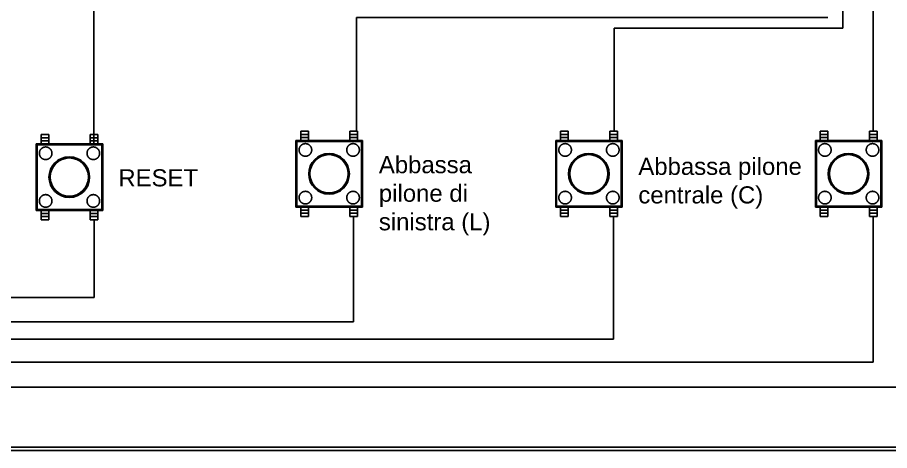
# Model space of a CAD drawing. Header units: millimetres. Extents: x 2530 to 3205, y 1639 to 2211.
# Drawn here: x 2805.1 to 3059.9, y 1639.1 to 1765.6 of the extents above; entities that cross this region are included whole.
import ezdxf

# ---------------------------------------------------------------- set-up
doc = ezdxf.new("R2010")
doc.units = ezdxf.units.MM
doc.layers.add('Edges', color=7, linetype='Continuous')
doc.styles.get("Standard").update_dxf_attribs({"font": 'arial.ttf'})

# ---------------------------------------------------------------- blocks, each defined once
blk = doc.blocks.new('Push Button pl')
at = {"layer": 'Edges'}
for p, q in [((24.991, 33.219), (31.491, 33.219)), ((24.991, 32.742), (24.991, 33.219)), ((31.491, 33.219), (31.491, 32.742)), ((24.391, 32.742), (24.07, 32.742)), ((24.07, 32.742), (24.07, 31.992)), ((24.391, 32.742), (24.691, 32.742)), ((24.391, 31.992), (24.391, 32.742)), ((24.691, 32.742), (24.691, 31.992)), ((24.991, 32.742), (24.691, 32.742)), ((24.991, 31.992), (24.991, 32.742)), ((31.395, 33.123), (25.086, 33.123)), ((25.086, 33.123), (25.086, 26.814)), ((31.395, 26.814), (31.395, 33.123)), ((31.491, 31.992), (31.491, 32.742)), ((31.791, 32.742), (31.491, 32.742)), ((32.091, 32.742), (31.791, 32.742)), ((31.791, 32.742), (31.791, 31.992)), ((32.091, 31.992), (32.091, 32.742)), ((32.412, 32.742), (32.091, 32.742)), ((32.412, 32.742), (32.412, 31.992)), ((24.07, 31.992), (24.391, 31.992)), ((24.391, 31.992), (24.691, 31.992)), ((24.991, 31.992), (24.691, 31.992)), ((24.991, 27.946), (24.991, 31.992)), ((31.791, 31.992), (31.491, 31.992)), ((31.491, 29.307), (31.491, 31.992)), ((32.091, 31.992), (31.791, 31.992)), ((32.412, 31.992), (32.091, 31.992)), ((31.491, 27.946), (31.491, 29.307)), ((24.07, 27.946), (24.391, 27.946)), ((24.07, 27.196), (24.07, 27.946)), ((24.391, 27.946), (24.691, 27.946)), ((24.391, 27.946), (24.391, 27.196)), ((24.691, 27.196), (24.691, 27.946)), ((24.691, 27.946), (24.991, 27.946)), ((24.991, 27.946), (24.991, 27.196)), ((31.491, 27.946), (31.491, 27.196)), ((31.491, 27.946), (31.791, 27.946)), ((32.091, 27.946), (31.791, 27.946)), ((31.791, 27.196), (31.791, 27.946)), ((32.091, 27.946), (32.091, 27.196)), ((32.412, 27.946), (32.091, 27.946)), ((32.412, 27.196), (32.412, 27.946)), ((24.07, 27.196), (24.391, 27.196)), ((24.391, 27.196), (24.691, 27.196)), ((24.691, 27.196), (24.991, 27.196)), ((24.991, 26.719), (24.991, 27.196)), ((31.491, 26.719), (24.991, 26.719)), ((25.086, 26.814), (31.395, 26.814)), ((31.491, 27.196), (31.491, 26.719)), ((31.491, 27.196), (31.791, 27.196)), ((32.091, 27.196), (31.791, 27.196)), ((32.091, 27.196), (32.412, 27.196))]:
    blk.add_line(p, q, dxfattribs=at)
for points in [[(26.447, 31.988), (26.437, 31.971), (26.426, 31.954), (26.414, 31.937), (26.402, 31.921), (26.39, 31.905), (26.377, 31.89), (26.363, 31.875), (26.349, 31.86), (26.335, 31.846), (26.32, 31.833), (26.304, 31.82), (26.289, 31.807), (26.273, 31.795), (26.256, 31.784), (26.239, 31.773), (26.222, 31.762), (26.204, 31.753), (26.186, 31.743), (26.168, 31.735), (26.15, 31.727), (26.131, 31.719), (26.112, 31.713), (26.093, 31.706), (26.073, 31.701), (26.054, 31.696), (26.034, 31.692), (26.014, 31.688), (25.994, 31.685), (25.974, 31.683), (25.954, 31.681), (25.934, 31.68), (25.914, 31.68), (25.894, 31.68), (25.874, 31.681), (25.854, 31.683), (25.834, 31.685), (25.814, 31.688), (25.794, 31.692), (25.774, 31.696), (25.755, 31.701), (25.735, 31.706), (25.716, 31.713), (25.697, 31.719), (25.678, 31.727), (25.66, 31.735), (25.642, 31.743), (25.624, 31.753), (25.606, 31.762), (25.589, 31.773), (25.572, 31.784), (25.555, 31.795), (25.539, 31.807), (25.523, 31.82), (25.508, 31.833), (25.493, 31.846), (25.478, 31.86), (25.464, 31.875), (25.451, 31.89), (25.438, 31.905), (25.425, 31.921), (25.413, 31.937), (25.402, 31.954), (25.391, 31.971), (25.381, 31.988), (25.371, 32.005), (25.362, 32.023), (25.353, 32.042), (25.345, 32.06), (25.338, 32.079), (25.331, 32.098), (25.325, 32.117), (25.319, 32.136), (25.314, 32.156), (25.31, 32.176), (25.306, 32.195), (25.303, 32.215), (25.301, 32.235), (25.299, 32.255), (25.298, 32.276), (25.298, 32.296), (25.298, 32.316), (25.299, 32.336), (25.301, 32.356), (25.303, 32.376), (25.306, 32.396), (25.31, 32.416), (25.314, 32.436), (25.319, 32.455), (25.325, 32.474), (25.331, 32.494), (25.338, 32.513), (25.345, 32.531), (25.353, 32.55), (25.362, 32.568), (25.371, 32.586), (25.381, 32.604), (25.391, 32.621), (25.402, 32.638), (25.413, 32.654), (25.425, 32.671), (25.438, 32.686), (25.451, 32.702), (25.464, 32.717), (25.478, 32.731), (25.493, 32.745), (25.508, 32.759), (25.523, 32.772), (25.539, 32.784), (25.555, 32.796), (25.572, 32.808), (25.589, 32.819), (25.606, 32.829), (25.624, 32.839), (25.642, 32.848), (25.66, 32.857), (25.678, 32.865), (25.697, 32.872), (25.716, 32.879), (25.735, 32.885), (25.755, 32.89), (25.774, 32.895), (25.794, 32.9), (25.814, 32.903), (25.834, 32.906), (25.854, 32.908), (25.874, 32.91), (25.894, 32.911), (25.914, 32.911), (25.934, 32.911), (25.954, 32.91), (25.974, 32.908), (25.994, 32.906), (26.014, 32.903), (26.034, 32.9), (26.054, 32.895), (26.073, 32.89), (26.093, 32.885), (26.112, 32.879), (26.131, 32.872), (26.15, 32.865), (26.168, 32.857), (26.186, 32.848), (26.204, 32.839), (26.222, 32.829), (26.239, 32.819), (26.256, 32.808), (26.273, 32.796), (26.289, 32.784), (26.304, 32.772), (26.32, 32.759), (26.335, 32.745), (26.349, 32.731), (26.363, 32.717), (26.377, 32.702), (26.39, 32.686), (26.402, 32.671), (26.414, 32.654), (26.426, 32.638), (26.437, 32.621), (26.447, 32.604), (26.457, 32.586), (26.466, 32.568), (26.475, 32.55), (26.483, 32.531), (26.49, 32.513), (26.497, 32.494), (26.503, 32.474), (26.509, 32.455), (26.514, 32.436), (26.518, 32.416), (26.521, 32.396), (26.524, 32.376), (26.527, 32.356), (26.528, 32.336), (26.529, 32.316), (26.53, 32.296), (26.529, 32.276), (26.528, 32.255), (26.527, 32.235), (26.524, 32.215), (26.521, 32.195), (26.518, 32.176), (26.514, 32.156), (26.509, 32.136), (26.503, 32.117), (26.497, 32.098), (26.49, 32.079), (26.483, 32.06), (26.475, 32.042), (26.466, 32.023), (26.457, 32.005)], [(31.162, 32.455), (31.167, 32.436), (31.172, 32.416), (31.175, 32.396), (31.178, 32.376), (31.18, 32.356), (31.182, 32.336), (31.183, 32.316), (31.183, 32.296), (31.183, 32.276), (31.182, 32.255), (31.18, 32.235), (31.178, 32.215), (31.175, 32.195), (31.172, 32.176), (31.167, 32.156), (31.162, 32.136), (31.157, 32.117), (31.151, 32.098), (31.144, 32.079), (31.137, 32.06), (31.129, 32.042), (31.12, 32.023), (31.111, 32.005), (31.101, 31.988), (31.091, 31.971), (31.08, 31.954), (31.068, 31.937), (31.056, 31.921), (31.044, 31.905), (31.031, 31.89), (31.017, 31.875), (31.003, 31.86), (30.989, 31.846), (30.974, 31.833), (30.958, 31.82), (30.943, 31.807), (30.926, 31.795), (30.91, 31.784), (30.893, 31.773), (30.876, 31.762), (30.858, 31.753), (30.84, 31.743), (30.822, 31.735), (30.803, 31.727), (30.785, 31.719), (30.766, 31.713), (30.746, 31.706), (30.727, 31.701), (30.708, 31.696), (30.688, 31.692), (30.668, 31.688), (30.648, 31.685), (30.628, 31.683), (30.608, 31.681), (30.588, 31.68), (30.568, 31.68), (30.548, 31.68), (30.527, 31.681), (30.507, 31.683), (30.487, 31.685), (30.467, 31.688), (30.448, 31.692), (30.428, 31.696), (30.408, 31.701), (30.389, 31.706), (30.37, 31.713), (30.351, 31.719), (30.332, 31.727), (30.314, 31.735), (30.295, 31.743), (30.277, 31.753), (30.26, 31.762), (30.243, 31.773), (30.226, 31.784), (30.209, 31.795), (30.193, 31.807), (30.177, 31.82), (30.162, 31.833), (30.147, 31.846), (30.132, 31.86), (30.118, 31.875), (30.105, 31.89), (30.092, 31.905), (30.079, 31.921), (30.067, 31.937), (30.056, 31.954), (30.045, 31.971), (30.034, 31.988), (30.025, 32.005), (30.015, 32.023), (30.007, 32.042), (29.999, 32.06), (29.991, 32.079), (29.985, 32.098), (29.978, 32.117), (29.973, 32.136), (29.968, 32.156), (29.964, 32.176), (29.96, 32.195), (29.957, 32.215), (29.955, 32.235), (29.953, 32.255), (29.952, 32.276), (29.952, 32.296), (29.952, 32.316), (29.953, 32.336), (29.955, 32.356), (29.957, 32.376), (29.96, 32.396), (29.964, 32.416), (29.968, 32.436), (29.973, 32.455), (29.978, 32.474), (29.985, 32.494), (29.991, 32.513), (29.999, 32.531), (30.007, 32.55), (30.015, 32.568), (30.025, 32.586), (30.034, 32.604), (30.045, 32.621), (30.056, 32.638), (30.067, 32.654), (30.079, 32.671), (30.092, 32.686), (30.105, 32.702), (30.118, 32.717), (30.132, 32.731), (30.147, 32.745), (30.162, 32.759), (30.177, 32.772), (30.193, 32.784), (30.209, 32.796), (30.226, 32.808), (30.243, 32.819), (30.26, 32.829), (30.277, 32.839), (30.295, 32.848), (30.314, 32.857), (30.332, 32.865), (30.351, 32.872), (30.37, 32.879), (30.389, 32.885), (30.408, 32.89), (30.428, 32.895), (30.448, 32.9), (30.467, 32.903), (30.487, 32.906), (30.507, 32.908), (30.527, 32.91), (30.548, 32.911), (30.568, 32.911), (30.588, 32.911), (30.608, 32.91), (30.628, 32.908), (30.648, 32.906), (30.668, 32.903), (30.688, 32.9), (30.708, 32.895), (30.727, 32.89), (30.746, 32.885), (30.766, 32.879), (30.785, 32.872), (30.803, 32.865), (30.822, 32.857), (30.84, 32.848), (30.858, 32.839), (30.876, 32.829), (30.893, 32.819), (30.91, 32.808), (30.926, 32.796), (30.943, 32.784), (30.958, 32.772), (30.974, 32.759), (30.989, 32.745), (31.003, 32.731), (31.017, 32.717), (31.031, 32.702), (31.044, 32.686), (31.056, 32.671), (31.068, 32.654), (31.08, 32.638), (31.091, 32.621), (31.101, 32.604), (31.111, 32.586), (31.12, 32.568), (31.129, 32.55), (31.137, 32.531), (31.144, 32.513), (31.151, 32.494), (31.157, 32.474)], [(26.447, 27.95), (26.437, 27.967), (26.426, 27.984), (26.414, 28.001), (26.402, 28.017), (26.39, 28.033), (26.377, 28.048), (26.363, 28.063), (26.349, 28.077), (26.335, 28.091), (26.32, 28.105), (26.304, 28.118), (26.289, 28.13), (26.273, 28.142), (26.256, 28.154), (26.239, 28.165), (26.222, 28.175), (26.204, 28.185), (26.186, 28.194), (26.168, 28.203), (26.15, 28.211), (26.131, 28.218), (26.112, 28.225), (26.093, 28.231), (26.073, 28.237), (26.054, 28.242), (26.034, 28.246), (26.014, 28.249), (25.994, 28.252), (25.974, 28.255), (25.954, 28.256), (25.934, 28.257), (25.914, 28.258), (25.894, 28.257), (25.874, 28.256), (25.854, 28.255), (25.834, 28.252), (25.814, 28.249), (25.794, 28.246), (25.774, 28.242), (25.755, 28.237), (25.735, 28.231), (25.716, 28.225), (25.697, 28.218), (25.678, 28.211), (25.66, 28.203), (25.642, 28.194), (25.624, 28.185), (25.606, 28.175), (25.589, 28.165), (25.572, 28.154), (25.555, 28.142), (25.539, 28.13), (25.523, 28.118), (25.508, 28.105), (25.493, 28.091), (25.478, 28.077), (25.464, 28.063), (25.451, 28.048), (25.438, 28.033), (25.425, 28.017), (25.413, 28.001), (25.402, 27.984), (25.391, 27.967), (25.381, 27.95), (25.371, 27.932), (25.362, 27.914), (25.353, 27.896), (25.345, 27.878), (25.338, 27.859), (25.331, 27.84), (25.325, 27.821), (25.319, 27.801), (25.314, 27.782), (25.31, 27.762), (25.306, 27.742), (25.303, 27.722), (25.301, 27.702), (25.299, 27.682), (25.298, 27.662), (25.298, 27.642), (25.298, 27.622), (25.299, 27.602), (25.301, 27.582), (25.303, 27.562), (25.306, 27.542), (25.31, 27.522), (25.314, 27.502), (25.319, 27.483), (25.325, 27.463), (25.331, 27.444), (25.338, 27.425), (25.345, 27.406), (25.353, 27.388), (25.362, 27.37), (25.371, 27.352), (25.381, 27.334), (25.391, 27.317), (25.402, 27.3), (25.413, 27.283), (25.425, 27.267), (25.438, 27.251), (25.451, 27.236), (25.464, 27.221), (25.478, 27.207), (25.493, 27.193), (25.508, 27.179), (25.523, 27.166), (25.539, 27.153), (25.555, 27.141), (25.572, 27.13), (25.589, 27.119), (25.606, 27.109), (25.624, 27.099), (25.642, 27.09), (25.66, 27.081), (25.678, 27.073), (25.697, 27.066), (25.716, 27.059), (25.735, 27.053), (25.755, 27.047), (25.774, 27.042), (25.794, 27.038), (25.814, 27.034), (25.834, 27.031), (25.854, 27.029), (25.874, 27.027), (25.894, 27.027), (25.914, 27.026), (25.934, 27.027), (25.954, 27.027), (25.974, 27.029), (25.994, 27.031), (26.014, 27.034), (26.034, 27.038), (26.054, 27.042), (26.073, 27.047), (26.093, 27.053), (26.112, 27.059), (26.131, 27.066), (26.15, 27.073), (26.168, 27.081), (26.186, 27.09), (26.204, 27.099), (26.222, 27.109), (26.239, 27.119), (26.256, 27.13), (26.273, 27.141), (26.289, 27.153), (26.304, 27.166), (26.32, 27.179), (26.335, 27.193), (26.349, 27.207), (26.363, 27.221), (26.377, 27.236), (26.39, 27.251), (26.402, 27.267), (26.414, 27.283), (26.426, 27.3), (26.437, 27.317), (26.447, 27.334), (26.457, 27.352), (26.466, 27.37), (26.475, 27.388), (26.483, 27.406), (26.49, 27.425), (26.497, 27.444), (26.503, 27.463), (26.509, 27.483), (26.514, 27.502), (26.518, 27.522), (26.521, 27.542), (26.524, 27.562), (26.527, 27.582), (26.528, 27.602), (26.529, 27.622), (26.53, 27.642), (26.529, 27.662), (26.528, 27.682), (26.527, 27.702), (26.524, 27.722), (26.521, 27.742), (26.518, 27.762), (26.514, 27.782), (26.509, 27.801), (26.503, 27.821), (26.497, 27.84), (26.49, 27.859), (26.483, 27.878), (26.475, 27.896), (26.466, 27.914), (26.457, 27.932)], [(31.162, 27.483), (31.167, 27.502), (31.172, 27.522), (31.175, 27.542), (31.178, 27.562), (31.18, 27.582), (31.182, 27.602), (31.183, 27.622), (31.183, 27.642), (31.183, 27.662), (31.182, 27.682), (31.18, 27.702), (31.178, 27.722), (31.175, 27.742), (31.172, 27.762), (31.167, 27.782), (31.162, 27.801), (31.157, 27.821), (31.151, 27.84), (31.144, 27.859), (31.137, 27.878), (31.129, 27.896), (31.12, 27.914), (31.111, 27.932), (31.101, 27.95), (31.091, 27.967), (31.08, 27.984), (31.068, 28.001), (31.056, 28.017), (31.044, 28.033), (31.031, 28.048), (31.017, 28.063), (31.003, 28.077), (30.989, 28.091), (30.974, 28.105), (30.958, 28.118), (30.943, 28.13), (30.926, 28.142), (30.91, 28.154), (30.893, 28.165), (30.876, 28.175), (30.858, 28.185), (30.84, 28.194), (30.822, 28.203), (30.803, 28.211), (30.785, 28.218), (30.766, 28.225), (30.746, 28.231), (30.727, 28.237), (30.708, 28.242), (30.688, 28.246), (30.668, 28.249), (30.648, 28.252), (30.628, 28.255), (30.608, 28.256), (30.588, 28.257), (30.568, 28.258), (30.548, 28.257), (30.527, 28.256), (30.507, 28.255), (30.487, 28.252), (30.467, 28.249), (30.448, 28.246), (30.428, 28.242), (30.408, 28.237), (30.389, 28.231), (30.37, 28.225), (30.351, 28.218), (30.332, 28.211), (30.314, 28.203), (30.295, 28.194), (30.277, 28.185), (30.26, 28.175), (30.243, 28.165), (30.226, 28.154), (30.209, 28.142), (30.193, 28.13), (30.177, 28.118), (30.162, 28.105), (30.147, 28.091), (30.132, 28.077), (30.118, 28.063), (30.105, 28.048), (30.092, 28.033), (30.079, 28.017), (30.067, 28.001), (30.056, 27.984), (30.045, 27.967), (30.034, 27.95), (30.025, 27.932), (30.015, 27.914), (30.007, 27.896), (29.999, 27.878), (29.991, 27.859), (29.985, 27.84), (29.978, 27.821), (29.973, 27.801), (29.968, 27.782), (29.964, 27.762), (29.96, 27.742), (29.957, 27.722), (29.955, 27.702), (29.953, 27.682), (29.952, 27.662), (29.952, 27.642), (29.952, 27.622), (29.953, 27.602), (29.955, 27.582), (29.957, 27.562), (29.96, 27.542), (29.964, 27.522), (29.968, 27.502), (29.973, 27.483), (29.978, 27.463), (29.985, 27.444), (29.991, 27.425), (29.999, 27.406), (30.007, 27.388), (30.015, 27.37), (30.025, 27.352), (30.034, 27.334), (30.045, 27.317), (30.056, 27.3), (30.067, 27.283), (30.079, 27.267), (30.092, 27.251), (30.105, 27.236), (30.118, 27.221), (30.132, 27.207), (30.147, 27.193), (30.162, 27.179), (30.177, 27.166), (30.193, 27.153), (30.209, 27.141), (30.226, 27.13), (30.243, 27.119), (30.26, 27.109), (30.277, 27.099), (30.295, 27.09), (30.314, 27.081), (30.332, 27.073), (30.351, 27.066), (30.37, 27.059), (30.389, 27.053), (30.408, 27.047), (30.428, 27.042), (30.448, 27.038), (30.467, 27.034), (30.487, 27.031), (30.507, 27.029), (30.527, 27.027), (30.548, 27.027), (30.568, 27.026), (30.588, 27.027), (30.608, 27.027), (30.628, 27.029), (30.648, 27.031), (30.668, 27.034), (30.688, 27.038), (30.708, 27.042), (30.727, 27.047), (30.746, 27.053), (30.766, 27.059), (30.785, 27.066), (30.803, 27.073), (30.822, 27.081), (30.84, 27.09), (30.858, 27.099), (30.876, 27.109), (30.893, 27.119), (30.91, 27.13), (30.926, 27.141), (30.943, 27.153), (30.958, 27.166), (30.974, 27.179), (30.989, 27.193), (31.003, 27.207), (31.017, 27.221), (31.031, 27.236), (31.044, 27.251), (31.056, 27.267), (31.068, 27.283), (31.08, 27.3), (31.091, 27.317), (31.101, 27.334), (31.111, 27.352), (31.12, 27.37), (31.129, 27.388), (31.137, 27.406), (31.144, 27.425), (31.151, 27.444), (31.157, 27.463)]]:
    blk.add_lwpolyline(points, close=True, dxfattribs=at)
for radius in [1.986, 1.869]:
    blk.add_circle((28.241, 29.953), radius, dxfattribs=at)

msp = doc.modelspace()

# ---------------------------------------------------------------- linework, layer by layer
at = {"color": 30}
for p, q in [((3046.19, 1917.7), (3046.19, 1762.39)), ((3046.19, 1762.39), (2979.46, 1762.39)), ((2979.46, 1762.39), (2979.46, 1732.37))]:
    msp.add_line(p, q, dxfattribs=at)
at = {"color": 54}
msp.add_line((3055.07, 1732.37), (3055.07, 1914.46), dxfattribs=at)
at = {"color": 2}
msp.add_line((2827.46, 1728.65), (2827.46, 1768.04), dxfattribs=at)
at = {"color": 180}
for p, q in [((3041.86, 1765.56), (2904.16, 1765.56)), ((2904.16, 1765.56), (2904.16, 1732.37))]:
    msp.add_line(p, q, dxfattribs=at)
for p, q in [((2903.33, 1707.41), (2903.33, 1676.63)), ((2979.21, 1707.41), (2979.21, 1671.63)), ((3055.05, 1707.41), (3055.05, 1664.87)), ((2827.5, 1706.45), (2827.5, 1683.73)), ((2827.5, 1683.73), (2731.59, 1683.73)), ((2903.33, 1676.63), (2717.85, 1676.63)), ((2979.21, 1671.63), (2704.11, 1671.63)), ((3055.05, 1664.87), (2690.37, 1664.87)), ((2676.63, 1657.54), (3131.16, 1657.54)), ((2529.6, 1639.06), (3204.8, 1639.06)), ((2530.6, 1640.06), (3203.8, 1640.06))]:
    msp.add_line(p, q)

# ---------------------------------------------------------------- block references
at = {"xscale": 2.992332576135627, "yscale": 2.992332576135627, "zscale": 2.992332576135627, "rotation": 270}
for p in [(2730.64, 1803.43), (2806.52, 1804.4), (2882.4, 1804.4), (2958.27, 1804.4)]:
    msp.add_blockref('Push Button pl', p, dxfattribs=at)

# ---------------------------------------------------------------- texts
at = {"char_height": 5, "attachment_point": 1}
for s, width, heights, insert in [('Abbassa pilone di sinistra (L)', 47.3802, [37.4], (2910.7, 1725.06)), ('Abbassa pilone centrale (C)', 52.8514, [33.96], (2986.5, 1724.57)), ('RESET', 28.3325, [9.22], (2834.6, 1721.22))]:
    msp.add_mtext_dynamic_manual_height_columns(s, width=width, gutter_width=14.19, heights=heights, dxfattribs=dict(at, insert=insert))

doc.saveas('drawing.dxf')
